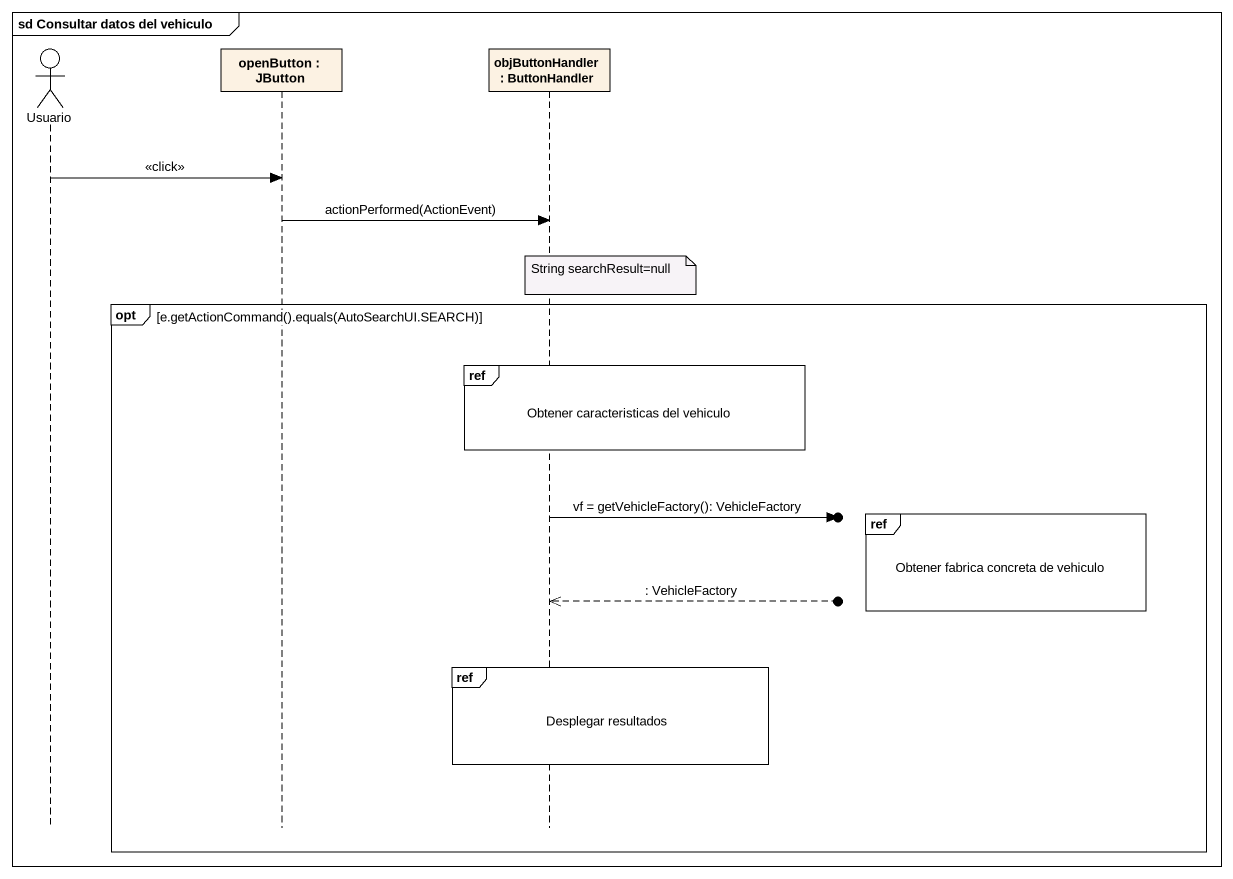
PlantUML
@startuml
mainframe sd Consultar datos del vehiculo
hide footbox
actor Usuario
participant "openButton : JButton" as openButton
participant "objButtonHandler : ButtonHandler" as objButtonHandler

Usuario -> openButton : <<click>>
openButton -> objButtonHandler : actionPerformed(ActionEvent)
note over objButtonHandler : String searchResult=null
opt e.getActionCommand().equals(AutoSearchUI.SEARCH)
  ref over objButtonHandler : Obtener caracteristicas del vehiculo
  ref over objButtonHandler : Obtener fabrica concreta de vehiculo
  objButtonHandler ->o] : vf = getVehicleFactory(): VehicleFactory
  objButtonHandler <<--o] : : VehicleFactory
  ref over objButtonHandler : Desplegar resultados
end
@enduml
